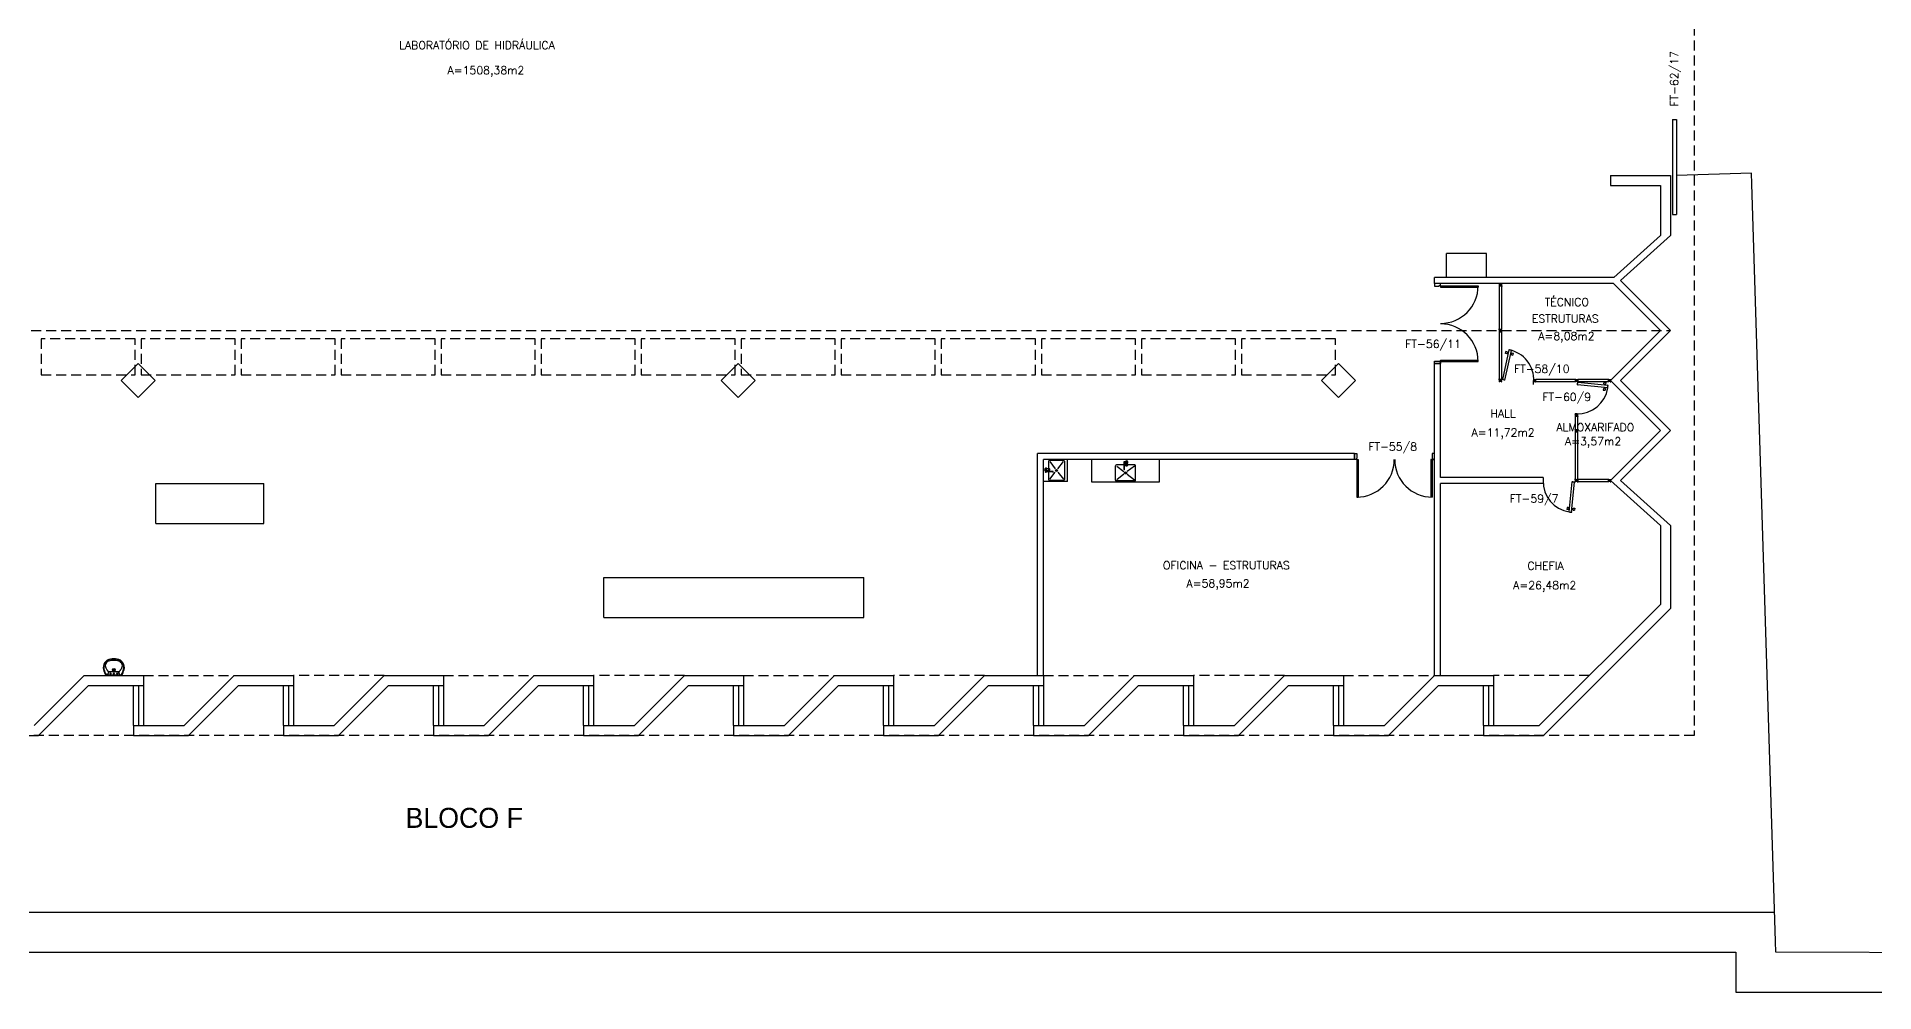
# Model space of a CAD drawing. Header units: centimetres. Extents: x -214 to 72, y 205 to 367.
# Drawn here: x -71.91 to -25.98, y 309.22 to 333.11 of the extents above; entities that cross this region are included whole.
import ezdxf

# ---------------------------------------------------------------- set-up
doc = ezdxf.new("R2010")
doc.units = ezdxf.units.CM
doc.header["$MEASUREMENT"] = 0
doc.linetypes.add('HIDDEN', pattern=[0.375, 0.25, -0.125])
doc.layers.get('0').update_dxf_attribs({"linetype": 'CONTINUOUS'})
for name, color, linetype in [('ALV', 2, 'CONTINUOUS'), ('AREA', 2, 'CONTINUOUS'), ('DIV', 2, 'CONTINUOUS'), ('ENDEREÇO NOVO', 2, 'CONTINUOUS'), ('ESQ', 1, 'CONTINUOUS'), ('ESTRUT', 3, 'CONTINUOUS'), ('JAN2', 1, 'HIDDEN'), ('PEÇAS', 1, 'CONTINUOUS'), ('PISO', 1, 'CONTINUOUS'), ('PROJEÇÃO', 1, 'HIDDEN'), ('TEXTO', 2, 'CONTINUOUS'), ('USO', 2, 'CONTINUOUS')]:
    doc.layers.add(name, color=color, linetype=linetype)
doc.styles.add('UNB-100', font='simplex.shx', dxfattribs={"height": 0.2})

# ---------------------------------------------------------------- blocks, each defined once
blk = doc.blocks.new('PTDP')
at = {"color": 2}
for p, q in [((0.055, 1.015), (0.09, 1.015)), ((0.055, 0.075), (0.055, 1.015)), ((0.09, 0.075), (0.09, 1.015)), ((1.91, 0.075), (1.91, 1.015)), ((1.945, 1.015), (1.91, 1.015)), ((1.945, 0.075), (1.945, 1.015)), ((0.05, 0.075), (0, 0.075)), ((0, 0.075), (0, -0.075)), ((0.05, 0.04), (0.05, 0.075)), ((0.06, 0.04), (0.05, 0.04)), ((0.055, 0.075), (0.09, 0.075)), ((0.06, -0.075), (0.06, 0.04)), ((1.945, 0.075), (1.91, 0.075)), ((1.94, -0.075), (1.94, 0.04)), ((1.94, 0.04), (1.95, 0.04)), ((1.95, 0.04), (1.95, 0.075)), ((1.95, 0.075), (2, 0.075)), ((2, 0.075), (2, -0.075)), ((0, -0.075), (0.06, -0.075)), ((2, -0.075), (1.94, -0.075))]:
    blk.add_line(p, q, dxfattribs=at)
at = {"color": 1}
for centre, start, end in [((0.055, 0.075), 0, 90), ((1.945, 0.075), 90, 180)]:
    blk.add_arc(centre, 0.94, start, end, dxfattribs=at)
blk = doc.blocks.new('INOXA1-P')
for p, q in [((0.043, 0.008), (0.043, -0.022)), ((0.062, 0.04), (0.071, 0.04)), ((0.131, 0.048), (0.076, 0.043)), ((0.131, -0.002), (0.076, 0.003)), ((0.12, 0.23), (0.12, 0.047)), ((0.22, 0.25), (0.14, 0.25)), ((0.15, 0.22), (0.287, 0.043)), ((0.5, 0.25), (0.22, 0.25)), ((0.353, 0.043), (0.49, 0.22)), ((0.52, 0.23), (0.52, -0.23)), ((0.22, -0.027), (0.054, -0.027)), ((0.22, -0.037), (0.054, -0.037)), ((0.063, -0.003), (0.063, -0.021)), ((0.12, -0.001), (0.12, -0.027)), ((0.12, -0.037), (0.12, -0.23)), ((0.22, -0.25), (0.14, -0.25)), ((0.15, -0.22), (0.287, -0.043)), ((0.231, -0.027), (0.22, -0.027)), ((0.231, -0.037), (0.22, -0.037)), ((0.5, -0.25), (0.22, -0.25)), ((0.353, -0.043), (0.49, -0.22))]:
    blk.add_line(p, q)
blk.add_lwpolyline([(0.076, 0.003), (0.072, 0.004), (0.069, 0.009), (0.067, 0.015), (0.066, 0.023), (0.067, 0.031), (0.069, 0.037), (0.072, 0.042), (0.076, 0.043)])
blk.add_lwpolyline([(0.131, 0.048), (0.137, 0.046), (0.143, 0.041), (0.147, 0.033), (0.148, 0.023), (0.147, 0.013), (0.143, 0.006), (0.137, 0), (0.131, -0.002), (0.125, 0), (0.119, 0.006), (0.115, 0.013), (0.114, 0.023), (0.115, 0.033), (0.119, 0.041), (0.125, 0.046)], close=True)
for radius in [0.0266, 0.0163]:
    blk.add_circle((0.32, 0), radius)
for centre, radius, start, end in [((0.054, 0.023), 0.0349, 36.1705, 252.2568), ((0.054, 0.023), 0.0189, 62.7367, 235.7375), ((0.073, -0.003), 0.01, 102.8285, 180), ((0.054, 0.023), 0.0349, 285.5373, 323.9987), ((0.14, 0.23), 0.02, 90, 180), ((0.5, 0.23), 0.02, 360, 90), ((0.054, -0.032), 0.0145, 20.161, 339.839), ((0.054, -0.032), 0.005, 90.0037, 269.9963), ((0.14, -0.23), 0.02, 180, 270), ((0.231, -0.032), 0.00738, 222.6559, 137.3441), ((0.231, -0.032), 0.005, 269.9935, 90.0065), ((0.5, -0.23), 0.02, 270, 360)]:
    blk.add_arc(centre, radius, start, end)
blk = doc.blocks.new('LAV')
for p, q in [((0, -0.182), (0, 0.182)), ((0.013, 0), (0.013, 0.175)), ((0.013, 0.155), (0.097, 0.126)), ((0.013, 0.155), (0.092, 0.116)), ((0.013, -0.175), (0.013, 0.155)), ((0.013, 0), (0.013, -0.155)), ((0.092, -0.116), (0.092, 0.116)), ((0.013, -0.155), (0.092, -0.116)), ((0.013, -0.155), (0.097, -0.126))]:
    blk.add_line(p, q)
for centre, radius in [((0.053, 0.084), 0.0137), ((0.053, 0), 0.0137), ((0.145, 0), 0.0315), ((0.145, 0), 0.021), ((0.053, -0.084), 0.0137)]:
    blk.add_circle(centre, radius)
for centre, radius, start, end in [((0.013, 0.182), 0.0126, 122.7859, 180), ((0.286, -0.242), 0.518, 105.1115, 122.7859), ((0.025, 0.175), 0.0126, 121.9899, 180), ((0.286, -0.242), 0.505, 104.7183, 121.9899), ((0.105, 0.116), 0.0126, 131.3277, 180), ((4.534, -4.92), 6.719, 130.5597, 131.3277), ((0.115, 0.132), 0.0137, 126.1653, 188.2711), ((4.072, -5.281), 6.719, 125.5597, 126.1653), ((0.206, 0.054), 0.21, 8.1254, 105.1115), ((0.208, 0.053), 0.2, 7.8851, 104.7183), ((0.245, 0.091), 0.123, 17.587, 130.5597), ((-0.042, 0), 0.424, 0, 17.587), ((-0.042, 0), 0.424, 342.413, 0), ((-0.175, 0), 0.587, 0, 7.8851), ((-0.175, 0), 0.587, 352.1149, 0), ((-0.175, 0), 0.595, 0, 8.1254), ((-0.175, 0), 0.595, 351.8746, 0), ((0.013, -0.182), 0.0126, 180, 237.2141), ((0.286, 0.242), 0.518, 237.2141, 254.8885), ((0.025, -0.175), 0.0126, 180, 238.0101), ((0.286, 0.242), 0.505, 238.0101, 255.2817), ((0.105, -0.116), 0.0126, 180, 228.6723), ((4.534, 4.92), 6.719, 228.6723, 229.4403), ((0.115, -0.132), 0.0137, 171.7289, 233.8347), ((4.072, 5.281), 6.719, 233.8347, 234.4403), ((0.206, -0.054), 0.21, 254.8885, 351.8746), ((0.208, -0.053), 0.2, 255.2817, 352.1149), ((0.245, -0.091), 0.123, 229.4403, 342.413)]:
    blk.add_arc(centre, radius, start, end)
blk = doc.blocks.new('MTDIV')
for p, q in [((-0.0285, 0.0185), (-0.0285, 0.0285)), ((-0.0185, 0.0285), (-0.0285, 0.0285)), ((-0.0265, 0.0185), (-0.0285, 0.0185)), ((-0.0265, 0.0235), (-0.0265, 0.0265)), ((-0.0265, 0.0265), (-0.0185, 0.0265)), ((-0.0265, 0.0235), (0.0265, 0.0235)), ((-0.0215, 0.0235), (-0.0265, 0.0235)), ((-0.0265, 0.0185), (-0.0265, 0.0215)), ((-0.0265, 0.0215), (-0.0235, 0.0215)), ((-0.0235, 0.0215), (-0.0235, -0.0215)), ((-0.0215, 0.0235), (-0.0215, 0.0215)), ((-0.0215, 0.0215), (0.0215, 0.0215)), ((-0.0215, 0.0195), (0.0195, 0.0195)), ((-0.0215, 0.0195), (-0.0215, -0.0195)), ((-0.0185, 0.0265), (-0.0185, 0.0285)), ((-0.0049, 0), (0.0049, 0)), ((0, -0.0049), (0, 0.0049)), ((0.0195, 0.0095), (0.0115, 0.0095)), ((0.0115, 0.0095), (0.0115, 0.0075)), ((0.0215, 0.0075), (0.0115, 0.0075)), ((0.0135, 0.0075), (0.0135, 0.0055)), ((0.0215, 0.0055), (0.0135, 0.0055)), ((0.0185, 0.0265), (0.0185, 0.0285)), ((0.0185, 0.0285), (0.0285, 0.0285)), ((0.0185, 0.0265), (0.0265, 0.0265)), ((0.0195, 0.0195), (0.0195, 0.0095)), ((0.0215, 0.0235), (0.0215, 0.0075)), ((0.0215, 0.0235), (0.0265, 0.0235)), ((0.0215, 0.0055), (0.0215, -0.0055)), ((0.0235, 0.0215), (0.0235, -0.0215)), ((0.0265, 0.0215), (0.0235, 0.0215)), ((0.0265, 0.0235), (0.0265, 0.0265)), ((0.0265, 0.0185), (0.0265, 0.0215)), ((0.0265, 0.0185), (0.0285, 0.0185)), ((0.0285, 0.0185), (0.0285, 0.0285)), ((-0.0285, -0.0185), (-0.0285, -0.0285)), ((-0.0285, -0.0185), (-0.0265, -0.0185)), ((-0.0185, -0.0285), (-0.0285, -0.0285)), ((-0.0265, -0.0185), (-0.0265, -0.0215)), ((-0.0265, -0.0215), (-0.0235, -0.0215)), ((0.0265, -0.0235), (-0.0265, -0.0235)), ((-0.0265, -0.0235), (-0.0265, -0.0265)), ((-0.0215, -0.0235), (-0.0265, -0.0235)), ((-0.0185, -0.0265), (-0.0265, -0.0265)), ((-0.0215, -0.0195), (0.0195, -0.0195)), ((-0.0215, -0.0215), (0.0215, -0.0215)), ((-0.0215, -0.0215), (-0.0215, -0.0235)), ((-0.0185, -0.0265), (-0.0185, -0.0285)), ((0.0215, -0.0075), (0.0115, -0.0075)), ((0.0115, -0.0075), (0.0115, -0.0095)), ((0.0195, -0.0095), (0.0115, -0.0095)), ((0.0215, -0.0055), (0.0135, -0.0055)), ((0.0135, -0.0055), (0.0135, -0.0075)), ((0.0185, -0.0265), (0.0185, -0.0285)), ((0.0265, -0.0265), (0.0185, -0.0265)), ((0.0185, -0.0285), (0.0285, -0.0285)), ((0.0195, -0.0095), (0.0195, -0.0195)), ((0.0215, -0.0075), (0.0215, -0.0235)), ((0.0215, -0.0235), (0.0265, -0.0235)), ((0.0265, -0.0215), (0.0235, -0.0215)), ((0.0265, -0.0185), (0.0265, -0.0215)), ((0.0285, -0.0185), (0.0265, -0.0185)), ((0.0265, -0.0235), (0.0265, -0.0265)), ((0.0285, -0.0185), (0.0285, -0.0285))]:
    blk.add_line(p, q)
blk = doc.blocks.new('PLXE')
at = {"color": 1}
for p, q in [((0.043, 0.69), (0.048, 0.74)), ((0.082, 0.686), (0.043, 0.69)), ((0.087, 0.736), (0.048, 0.74)), ((0.082, 0.686), (0.084, 0.701)), ((0.112, 0.698), (0.084, 0.701)), ((0.086, 0.721), (0.087, 0.736)), ((0.114, 0.718), (0.086, 0.721)), ((0.169, 0.693), (0.197, 0.69)), ((0.171, 0.713), (0.199, 0.71)), ((0.195, 0.675), (0.197, 0.69)), ((0.195, 0.675), (0.235, 0.671)), ((0.199, 0.71), (0.2, 0.725)), ((0.2, 0.725), (0.24, 0.721)), ((0.235, 0.671), (0.24, 0.721))]:
    blk.add_line(p, q, dxfattribs=at)
at = {"color": 2}
for p, q in [((0.121, 0.788), (0.047, 0.032)), ((0.178, 0.782), (0.103, 0.027)), ((0.119, 0.79), (0.118, 0.776)), ((0.118, 0.776), (0.12, 0.776)), ((0.131, 0.789), (0.119, 0.79)), ((0.178, 0.782), (0.121, 0.788)), ((0.131, 0.794), (0.133, 0.794)), ((0.131, 0.794), (0.131, 0.789)), ((0.133, 0.794), (0.133, 0.789)), ((0.166, 0.786), (0.133, 0.789)), ((0.166, 0.791), (0.168, 0.79)), ((0.166, 0.791), (0.166, 0.786)), ((0.168, 0.79), (0.168, 0.785)), ((0.18, 0.784), (0.168, 0.785)), ((0.176, 0.77), (0.178, 0.77)), ((0.18, 0.784), (0.178, 0.77)), ((-0.008, 0), (0.008, 0)), ((0, 0.006), (0, -0.007)), ((0.044, 0.031), (0.046, 0.045)), ((0.056, 0.029), (0.044, 0.031)), ((0.046, 0.045), (0.048, 0.045)), ((0.103, 0.027), (0.047, 0.032)), ((0.056, 0.024), (0.056, 0.029)), ((0.056, 0.024), (0.058, 0.024)), ((0.091, 0.026), (0.058, 0.029)), ((0.058, 0.024), (0.058, 0.029)), ((0.091, 0.021), (0.091, 0.026)), ((0.091, 0.021), (0.093, 0.021)), ((0.105, 0.025), (0.093, 0.026)), ((0.093, 0.021), (0.093, 0.026)), ((0.104, 0.039), (0.106, 0.039)), ((0.105, 0.025), (0.106, 0.039))]:
    blk.add_line(p, q, dxfattribs=at)
at = {"color": 1}
blk.add_arc((0.065, 0.028), 0.764, 357.9063, 81.358, dxfattribs=at)
blk = doc.blocks.new('DIV125')
for p, q in [((0, -0.011), (0, 0.011)), ((0.024, 0.018), (0.028, 0.018)), ((0.024, 0.018), (0.024, 0.016)), ((0.024, 0.016), (0.028, 0.016)), ((0.028, 0.03), (0.043, 0.03)), ((0.028, 0.018), (0.028, 0.03)), ((0.028, -0.017), (0.028, 0.016)), ((0.03, 0.028), (1.219, 0.028)), ((0.03, -0.029), (0.03, 0.028)), ((0.043, 0.03), (0.043, 0.028)), ((1.221, 0.03), (1.207, 0.03)), ((1.207, 0.03), (1.207, 0.028)), ((1.219, -0.029), (1.219, 0.028)), ((1.221, 0.018), (1.221, 0.03)), ((1.226, 0.018), (1.221, 0.018)), ((1.221, -0.017), (1.221, 0.016)), ((1.226, 0.016), (1.221, 0.016)), ((1.226, 0.018), (1.226, 0.016)), ((1.25, -0.011), (1.25, 0.011)), ((0.01, 0), (-0.012, 0)), ((0.024, -0.017), (0.028, -0.017)), ((0.024, -0.017), (0.024, -0.019)), ((0.024, -0.019), (0.028, -0.019)), ((0.028, -0.031), (0.028, -0.019)), ((0.028, -0.031), (0.043, -0.031)), ((0.03, -0.029), (1.219, -0.029)), ((0.043, -0.029), (0.043, -0.031)), ((1.207, -0.029), (1.207, -0.031)), ((1.221, -0.031), (1.207, -0.031)), ((1.226, -0.017), (1.221, -0.017)), ((1.221, -0.031), (1.221, -0.019)), ((1.226, -0.019), (1.221, -0.019)), ((1.226, -0.017), (1.226, -0.019)), ((1.24, 0), (1.262, 0))]:
    blk.add_line(p, q)

msp = doc.modelspace()

# ---------------------------------------------------------------- linework, layer by layer
at = {"layer": 'ALV'}
for p, q in [((-32.577, 329.634), (-31.077, 329.634)), ((-32.577, 329.634), (-32.577, 329.384)), ((-32.577, 329.384), (-31.327, 329.384)), ((-31.327, 329.384), (-31.327, 328.134)), ((-31.077, 329.634), (-31.077, 328.134)), ((-32.493, 327.084), (-31.327, 328.134)), ((-32.327, 327.009), (-31.077, 328.134)), ((-32.493, 327.084), (-36.975, 327.084)), ((-36.975, 326.934), (-36.975, 327.084)), ((-32.502, 326.934), (-36.975, 326.934)), ((-35.303, 326.934), (-35.303, 326.934)), ((-31.327, 325.759), (-32.502, 326.934)), ((-31.077, 325.759), (-32.327, 327.009)), ((-35.303, 325.789), (-35.303, 325.789)), ((-32.577, 324.509), (-31.327, 325.759)), ((-32.327, 324.509), (-31.077, 325.759)), ((-36.975, 317.134), (-36.975, 324.934)), ((-36.975, 324.934), (-36.825, 324.934)), ((-36.825, 322.084), (-36.825, 324.934)), ((-34.438, 324.483), (-34.438, 324.483)), ((-34.048, 324.486), (-34.048, 324.486)), ((-33.398, 324.486), (-33.398, 324.486)), ((-31.327, 323.259), (-32.577, 324.509)), ((-32.572, 324.486), (-32.572, 324.486)), ((-31.077, 323.259), (-32.327, 324.509)), ((-33.403, 323.68), (-33.403, 323.68)), ((-32.577, 322.009), (-31.327, 323.259)), ((-32.327, 322.009), (-31.077, 323.259)), ((-38.975, 322.685), (-46.897, 322.685)), ((-46.897, 317.134), (-46.897, 322.685)), ((-38.975, 322.535), (-46.747, 322.535)), ((-46.747, 317.134), (-46.747, 322.535)), ((-38.975, 322.685), (-38.975, 322.535)), ((-34.259, 322.084), (-36.825, 322.084)), ((-34.259, 322.084), (-34.259, 321.934)), ((-33.398, 321.986), (-33.398, 321.986)), ((-31.327, 320.884), (-32.577, 322.009)), ((-32.572, 321.986), (-32.572, 321.986)), ((-31.077, 320.884), (-32.327, 322.009)), ((-68.936, 321.934), (-66.236, 321.934)), ((-68.936, 320.934), (-68.936, 321.934)), ((-66.236, 320.934), (-66.236, 321.934)), ((-36.825, 317.134), (-36.825, 321.934)), ((-34.259, 321.934), (-36.825, 321.934)), ((-68.936, 320.934), (-66.236, 320.934)), ((-31.327, 320.884), (-31.327, 318.914)), ((-31.077, 320.884), (-31.077, 318.81)), ((-57.736, 319.584), (-51.236, 319.584)), ((-57.736, 318.584), (-57.736, 319.584)), ((-51.236, 318.584), (-51.236, 319.584)), ((-34.356, 315.884), (-31.327, 318.914)), ((-34.356, 315.884), (-31.327, 318.914)), ((-34.253, 315.634), (-31.077, 318.81)), ((-34.253, 315.634), (-31.077, 318.81)), ((-57.736, 318.584), (-51.236, 318.584)), ((-71.975, 315.884), (-70.725, 317.134)), ((-70.725, 317.134), (-69.247, 317.134)), ((-69.372, 317.009), (-69.372, 317.009)), ((-69.247, 317.134), (-69.247, 316.884)), ((-68.225, 315.884), (-66.975, 317.134)), ((-66.975, 317.134), (-65.497, 317.134)), ((-65.622, 317.009), (-65.622, 317.009)), ((-65.497, 317.134), (-65.497, 316.884)), ((-64.475, 315.884), (-63.225, 317.134)), ((-63.225, 317.134), (-61.747, 317.134)), ((-61.872, 317.009), (-61.872, 317.009)), ((-61.747, 317.134), (-61.747, 316.884)), ((-60.725, 315.884), (-59.475, 317.134)), ((-59.475, 317.134), (-57.997, 317.134)), ((-58.122, 317.009), (-58.122, 317.009)), ((-57.997, 317.134), (-57.997, 316.884)), ((-56.975, 315.884), (-55.725, 317.134)), ((-55.725, 317.134), (-54.247, 317.134)), ((-54.372, 317.009), (-54.372, 317.009)), ((-54.247, 317.134), (-54.247, 316.884)), ((-53.225, 315.884), (-51.975, 317.134)), ((-51.975, 317.134), (-50.497, 317.134)), ((-50.622, 317.009), (-50.622, 317.009)), ((-50.497, 317.134), (-50.497, 316.884)), ((-49.475, 315.884), (-48.225, 317.134)), ((-48.225, 317.134), (-46.747, 317.134)), ((-46.872, 317.009), (-46.872, 317.009)), ((-46.747, 317.134), (-46.747, 316.884)), ((-45.725, 315.884), (-44.475, 317.134)), ((-44.475, 317.134), (-42.997, 317.134)), ((-43.122, 317.009), (-43.122, 317.009)), ((-42.997, 317.134), (-42.997, 316.884)), ((-41.975, 315.884), (-40.725, 317.134)), ((-40.725, 317.134), (-39.247, 317.134)), ((-39.372, 317.009), (-39.372, 317.009)), ((-39.247, 317.134), (-39.247, 316.884)), ((-38.225, 315.884), (-36.975, 317.134)), ((-36.975, 317.134), (-35.497, 317.134)), ((-35.497, 317.134), (-35.497, 316.884)), ((-71.872, 315.634), (-70.622, 316.884)), ((-70.622, 316.884), (-69.247, 316.884)), ((-68.122, 315.634), (-66.872, 316.884)), ((-66.872, 316.884), (-65.497, 316.884)), ((-64.372, 315.634), (-63.122, 316.884)), ((-63.122, 316.884), (-61.747, 316.884)), ((-60.622, 315.634), (-59.372, 316.884)), ((-59.372, 316.884), (-57.997, 316.884)), ((-56.872, 315.634), (-55.622, 316.884)), ((-55.622, 316.884), (-54.247, 316.884)), ((-53.122, 315.634), (-51.872, 316.884)), ((-51.872, 316.884), (-50.497, 316.884)), ((-49.372, 315.634), (-48.122, 316.884)), ((-48.122, 316.884), (-46.747, 316.884)), ((-45.622, 315.634), (-44.372, 316.884)), ((-44.372, 316.884), (-42.997, 316.884)), ((-41.872, 315.634), (-40.622, 316.884)), ((-40.622, 316.884), (-39.247, 316.884)), ((-38.122, 315.634), (-36.872, 316.884)), ((-36.872, 316.884), (-35.497, 316.884)), ((-73.247, 315.634), (-71.872, 315.634)), ((-69.497, 315.884), (-68.225, 315.884)), ((-69.497, 315.884), (-69.497, 315.634)), ((-69.497, 315.634), (-68.122, 315.634)), ((-65.747, 315.884), (-64.475, 315.884)), ((-65.747, 315.884), (-65.747, 315.634)), ((-65.747, 315.634), (-64.372, 315.634)), ((-61.997, 315.884), (-60.725, 315.884)), ((-61.997, 315.884), (-61.997, 315.634)), ((-61.997, 315.634), (-60.622, 315.634)), ((-58.247, 315.884), (-56.975, 315.884)), ((-58.247, 315.884), (-58.247, 315.634)), ((-58.247, 315.634), (-56.872, 315.634)), ((-54.497, 315.884), (-53.225, 315.884)), ((-54.497, 315.884), (-54.497, 315.634)), ((-54.497, 315.634), (-53.122, 315.634)), ((-50.747, 315.884), (-49.475, 315.884)), ((-50.747, 315.884), (-50.747, 315.634)), ((-50.747, 315.634), (-49.372, 315.634)), ((-46.997, 315.884), (-45.725, 315.884)), ((-46.997, 315.884), (-46.997, 315.634)), ((-46.997, 315.634), (-45.622, 315.634)), ((-43.247, 315.884), (-41.975, 315.884)), ((-43.247, 315.884), (-43.247, 315.634)), ((-43.247, 315.634), (-41.872, 315.634)), ((-39.497, 315.884), (-38.225, 315.884)), ((-39.497, 315.884), (-39.497, 315.634)), ((-39.497, 315.634), (-38.122, 315.634)), ((-35.747, 315.884), (-34.356, 315.884)), ((-35.747, 315.884), (-35.747, 315.634)), ((-35.747, 315.634), (-34.253, 315.634))]:
    msp.add_line(p, q, dxfattribs=at)
at = {"layer": 'DIV'}
for p, q in [((-35.357, 326.877), (-35.357, 326.863)), ((-35.357, 326.877), (-35.345, 326.877)), ((-35.355, 326.863), (-35.357, 326.863)), ((-35.355, 326.875), (-35.298, 326.875)), ((-35.355, 326.875), (-35.355, 325.791)), ((-35.345, 326.882), (-35.345, 326.877)), ((-35.343, 326.882), (-35.345, 326.882)), ((-35.343, 326.882), (-35.343, 326.877)), ((-35.343, 326.877), (-35.31, 326.877)), ((-35.31, 326.882), (-35.31, 326.877)), ((-35.308, 326.882), (-35.31, 326.882)), ((-35.308, 326.882), (-35.308, 326.877)), ((-35.308, 326.877), (-35.296, 326.877)), ((-35.298, 326.875), (-35.298, 325.791)), ((-35.296, 326.863), (-35.298, 326.863)), ((-35.296, 326.877), (-35.296, 326.863)), ((-35.355, 325.804), (-35.357, 325.804)), ((-35.357, 325.789), (-35.357, 325.804)), ((-35.357, 325.789), (-35.345, 325.789)), ((-35.355, 325.791), (-35.298, 325.791)), ((-35.345, 325.784), (-35.345, 325.789)), ((-35.343, 325.784), (-35.345, 325.784)), ((-35.343, 325.789), (-35.31, 325.789)), ((-35.343, 325.784), (-35.343, 325.789)), ((-35.31, 325.784), (-35.31, 325.789)), ((-35.308, 325.784), (-35.31, 325.784)), ((-35.308, 325.789), (-35.296, 325.789)), ((-35.308, 325.784), (-35.308, 325.789)), ((-35.296, 325.804), (-35.298, 325.804)), ((-35.296, 325.789), (-35.296, 325.804)), ((-33.457, 324.538), (-34.438, 324.538)), ((-33.457, 324.481), (-34.438, 324.478)), ((-33.47, 324.538), (-33.47, 324.54)), ((-33.455, 324.54), (-33.47, 324.54)), ((-33.47, 324.479), (-33.47, 324.481)), ((-33.455, 324.479), (-33.47, 324.479)), ((-33.457, 324.538), (-33.457, 324.481)), ((-33.455, 324.54), (-33.455, 324.528)), ((-33.45, 324.528), (-33.455, 324.528)), ((-33.455, 324.526), (-33.455, 324.493)), ((-33.45, 324.526), (-33.455, 324.526)), ((-33.45, 324.493), (-33.455, 324.493)), ((-33.455, 324.491), (-33.455, 324.479)), ((-33.45, 324.491), (-33.455, 324.491)), ((-33.45, 324.526), (-33.45, 324.528)), ((-33.45, 324.491), (-33.45, 324.493)), ((-33.422, 324.509), (-33.432, 324.509)), ((-33.427, 324.514), (-33.427, 324.504)), ((-33.403, 324.528), (-33.398, 324.528)), ((-33.403, 324.526), (-33.403, 324.528)), ((-33.403, 324.526), (-33.398, 324.526)), ((-33.403, 324.493), (-33.398, 324.493)), ((-33.403, 324.491), (-33.403, 324.493)), ((-33.403, 324.491), (-33.398, 324.491)), ((-33.398, 324.54), (-33.384, 324.54)), ((-33.398, 324.54), (-33.398, 324.528)), ((-33.398, 324.526), (-33.398, 324.493)), ((-33.398, 324.491), (-33.398, 324.479)), ((-33.398, 324.479), (-33.384, 324.479)), ((-32.631, 324.538), (-33.396, 324.538)), ((-33.396, 324.538), (-33.396, 324.481)), ((-32.631, 324.481), (-33.396, 324.481)), ((-33.384, 324.538), (-33.384, 324.54)), ((-33.384, 324.479), (-33.384, 324.481)), ((-32.629, 324.54), (-32.643, 324.54)), ((-32.643, 324.538), (-32.643, 324.54)), ((-32.643, 324.479), (-32.643, 324.481)), ((-32.629, 324.479), (-32.643, 324.479)), ((-32.631, 324.538), (-32.631, 324.481)), ((-32.629, 324.54), (-32.629, 324.528)), ((-32.624, 324.528), (-32.629, 324.528)), ((-32.624, 324.526), (-32.629, 324.526)), ((-32.629, 324.526), (-32.629, 324.493)), ((-32.624, 324.493), (-32.629, 324.493)), ((-32.624, 324.491), (-32.629, 324.491)), ((-32.629, 324.491), (-32.629, 324.479)), ((-32.624, 324.526), (-32.624, 324.528)), ((-32.624, 324.491), (-32.624, 324.493)), ((-33.457, 323.623), (-33.457, 323.609)), ((-33.457, 323.623), (-33.445, 323.623)), ((-33.455, 323.609), (-33.457, 323.609)), ((-33.455, 323.621), (-33.455, 323.289)), ((-33.455, 323.621), (-33.398, 323.621)), ((-33.445, 323.628), (-33.445, 323.623)), ((-33.443, 323.628), (-33.445, 323.628)), ((-33.443, 323.628), (-33.443, 323.623)), ((-33.443, 323.623), (-33.41, 323.623)), ((-33.41, 323.628), (-33.41, 323.623)), ((-33.408, 323.628), (-33.41, 323.628)), ((-33.408, 323.628), (-33.408, 323.623)), ((-33.408, 323.623), (-33.396, 323.623)), ((-33.398, 323.621), (-33.398, 323.289)), ((-33.396, 323.609), (-33.398, 323.609)), ((-33.396, 323.623), (-33.396, 323.609)), ((-33.422, 322.009), (-33.432, 322.009)), ((-33.427, 322.014), (-33.427, 322.004)), ((-33.403, 322.026), (-33.403, 322.028)), ((-33.403, 322.028), (-33.398, 322.028)), ((-33.403, 322.026), (-33.398, 322.026)), ((-33.403, 321.991), (-33.403, 321.993)), ((-33.403, 321.993), (-33.398, 321.993)), ((-33.403, 321.991), (-33.398, 321.991)), ((-33.398, 322.04), (-33.398, 322.028)), ((-33.398, 322.04), (-33.384, 322.04)), ((-33.398, 322.026), (-33.398, 321.993)), ((-33.398, 321.991), (-33.398, 321.979)), ((-33.398, 321.979), (-33.384, 321.979)), ((-33.396, 322.038), (-33.396, 321.981)), ((-32.631, 322.038), (-33.396, 322.038)), ((-32.631, 321.981), (-33.396, 321.981)), ((-33.384, 322.038), (-33.384, 322.04)), ((-33.384, 321.979), (-33.384, 321.981)), ((-32.629, 322.04), (-32.643, 322.04)), ((-32.643, 322.038), (-32.643, 322.04)), ((-32.643, 321.979), (-32.643, 321.981)), ((-32.629, 321.979), (-32.643, 321.979)), ((-32.631, 322.038), (-32.631, 321.981)), ((-32.629, 322.04), (-32.629, 322.028)), ((-32.624, 322.028), (-32.629, 322.028)), ((-32.624, 322.026), (-32.629, 322.026)), ((-32.629, 322.026), (-32.629, 321.993)), ((-32.624, 321.993), (-32.629, 321.993)), ((-32.624, 321.991), (-32.629, 321.991)), ((-32.629, 321.991), (-32.629, 321.979)), ((-32.624, 322.026), (-32.624, 322.028)), ((-32.624, 321.991), (-32.624, 321.993))]:
    msp.add_line(p, q, dxfattribs=at)
at = {"layer": 'ESQ'}
for p, q in [((-69.497, 315.884), (-69.497, 316.884)), ((-69.372, 316.884), (-69.372, 315.884)), ((-69.247, 316.884), (-69.247, 315.884)), ((-65.747, 315.884), (-65.747, 316.884)), ((-65.622, 316.884), (-65.622, 315.884)), ((-65.497, 316.884), (-65.497, 315.884)), ((-61.997, 315.884), (-61.997, 316.884)), ((-61.872, 316.884), (-61.872, 315.884)), ((-61.747, 316.884), (-61.747, 315.884)), ((-58.247, 315.884), (-58.247, 316.884)), ((-58.122, 316.884), (-58.122, 315.884)), ((-57.997, 316.884), (-57.997, 315.884)), ((-54.497, 315.884), (-54.497, 316.884)), ((-54.372, 316.884), (-54.372, 315.884)), ((-54.247, 316.884), (-54.247, 315.884)), ((-50.747, 315.884), (-50.747, 316.884)), ((-50.622, 316.884), (-50.622, 315.884)), ((-50.497, 316.884), (-50.497, 315.884)), ((-46.997, 315.884), (-46.997, 316.884)), ((-46.872, 316.884), (-46.872, 315.884)), ((-46.747, 316.884), (-46.747, 315.884)), ((-43.247, 315.884), (-43.247, 316.884)), ((-43.122, 316.884), (-43.122, 315.884)), ((-42.997, 316.884), (-42.997, 315.884)), ((-39.497, 315.884), (-39.497, 316.884)), ((-39.372, 316.884), (-39.372, 315.884)), ((-39.247, 316.884), (-39.247, 315.884)), ((-35.747, 315.884), (-35.747, 316.884)), ((-35.622, 316.884), (-35.622, 315.884)), ((-35.497, 316.884), (-35.497, 315.884))]:
    msp.add_line(p, q, dxfattribs=at)
at = {"layer": 'ESTRUT'}
for points in [[(-69.377, 324.085), (-68.953, 324.509), (-69.377, 324.933), (-69.801, 324.509)], [(-54.377, 324.085), (-53.953, 324.509), (-54.377, 324.933), (-54.801, 324.509)], [(-39.377, 324.085), (-38.953, 324.509), (-39.377, 324.933), (-39.801, 324.509)]]:
    msp.add_lwpolyline(points, close=True, dxfattribs=at)
at = {"layer": 'JAN2'}
msp.add_line((-92.677, 325.759), (-31.077, 325.759), dxfattribs=at)
at = {"layer": 'PEÇAS'}
for p, q in [((-35.675, 327.684), (-36.675, 327.684)), ((-36.675, 327.084), (-36.675, 327.684)), ((-35.675, 327.084), (-35.675, 327.684)), ((-46.147, 321.985), (-46.147, 322.535)), ((-46.147, 321.985), (-46.747, 321.985))]:
    msp.add_line(p, q, dxfattribs=at)
msp.add_lwpolyline([(-45.547, 321.975), (-43.847, 321.975), (-43.847, 322.535), (-45.547, 322.535)], close=True, dxfattribs=at)
at = {"layer": 'PISO'}
for p, q in [((-74.513, 311.218), (-28.471, 311.218)), ((-74.513, 310.218), (-29.44, 310.219)), ((-29.44, 310.219), (-29.44, 309.218)), ((-29.44, 309.218), (21.903, 309.219))]:
    msp.add_line(p, q, dxfattribs=at)
msp.add_lwpolyline([(7.46, 366.908), (8.533, 346.493), (3.633, 346.434), (3.58, 342.439), (6.162, 335.659), (11.23, 330.781), (22.009, 325.265), (21.903, 310.219), (-3.847, 310.219), (-5.722, 325.334), (-15.104, 325.244), (-14.421, 310.172), (-28.44, 310.219), (-29.049, 329.698), (-30.927, 329.639)], dxfattribs=at)
at = {"layer": 'PROJEÇÃO'}
for p, q in [((-69.247, 317.134), (-66.975, 317.134)), ((-63.225, 317.134), (-65.497, 317.134)), ((-61.747, 317.134), (-59.475, 317.134)), ((-55.725, 317.134), (-57.997, 317.134)), ((-54.247, 317.134), (-51.975, 317.134)), ((-48.225, 317.134), (-50.497, 317.134)), ((-46.747, 317.134), (-44.475, 317.134)), ((-40.725, 317.134), (-42.997, 317.134)), ((-39.247, 317.134), (-36.975, 317.134)), ((-33.106, 317.134), (-35.497, 317.134))]:
    msp.add_line(p, q, dxfattribs=at)
for points in [[(-92.713, 312.538), (-89.638, 315.634), (-93.231, 315.634), (-93.231, 348.384), (-30.481, 348.384), (-30.481, 315.634), (-86.575, 315.634), (-83.513, 312.538), (-83.513, 312.338), (-92.713, 312.338)], [(-71.802, 324.654), (-69.452, 324.654), (-69.452, 325.554), (-71.802, 325.554)], [(-69.302, 324.65), (-66.952, 324.65), (-66.952, 325.55), (-69.302, 325.55)], [(-66.802, 324.65), (-64.452, 324.65), (-64.452, 325.55), (-66.802, 325.55)], [(-64.302, 324.65), (-61.952, 324.65), (-61.952, 325.55), (-64.302, 325.55)], [(-61.802, 324.65), (-59.452, 324.65), (-59.452, 325.55), (-61.802, 325.55)], [(-59.302, 324.65), (-56.952, 324.65), (-56.952, 325.55), (-59.302, 325.55)], [(-56.802, 324.65), (-54.452, 324.65), (-54.452, 325.55), (-56.802, 325.55)], [(-54.302, 324.65), (-51.952, 324.65), (-51.952, 325.55), (-54.302, 325.55)], [(-51.802, 324.65), (-49.452, 324.65), (-49.452, 325.55), (-51.802, 325.55)], [(-49.302, 324.65), (-46.952, 324.65), (-46.952, 325.55), (-49.302, 325.55)], [(-46.802, 324.65), (-44.452, 324.65), (-44.452, 325.55), (-46.802, 325.55)], [(-44.302, 324.65), (-41.952, 324.65), (-41.952, 325.55), (-44.302, 325.55)], [(-41.802, 324.65), (-39.452, 324.65), (-39.452, 325.55), (-41.802, 325.55)]]:
    msp.add_lwpolyline(points, close=True, dxfattribs=at)
at = {"layer": 'USO'}
for p, q in [((-31.027, 331.038), (-31.027, 328.663)), ((-31.027, 331.038), (-30.927, 331.038)), ((-30.927, 331.038), (-30.927, 328.663)), ((-31.027, 328.663), (-30.927, 328.663))]:
    msp.add_line(p, q, dxfattribs=at)

# ---------------------------------------------------------------- block references
at = {"layer": 'DIV'}
for name, p, rotation in [('MTDIV', (-35.327, 326.906), 270), ('DIV125', (-35.327, 325.76), 270), ('MTDIV', (-35.327, 325.759), 180), ('PLXE', (-35.327, 324.509), 353.2917869608903), ('MTDIV', (-35.327, 324.509), 180), ('MTDIV', (-34.467, 324.506), 180), ('MTDIV', (-33.427, 324.509), 180), ('PLXE', (-33.427, 324.509), 269.9999999999739), ('MTDIV', (-32.6, 324.509), 180), ('MTDIV', (-33.427, 323.652), 270), ('DIV125', (-33.427, 323.259), 270), ('MTDIV', (-33.427, 323.26), 180), ('PLXE', (-33.427, 322.009), 179.9999999999739), ('MTDIV', (-33.427, 322.009), 180), ('MTDIV', (-32.6, 322.009), 180)]:
    msp.add_blockref(name, p, dxfattribs=dict(at, rotation=rotation))
at = {"layer": 'ESQ'}
for p, rotation in [((-36.9, 326.934), 270), ((-36.975, 322.61), 180)]:
    msp.add_blockref('PTDP', p, dxfattribs=dict(at, rotation=rotation))
at = {"layer": 'PEÇAS'}
msp.add_blockref('INOXA1-P', (-46.742, 322.263), dxfattribs=at)
for name, p, rotation in [('INOXA1-P', (-44.696, 322.521), 270), ('LAV', (-69.986, 317.134), 90)]:
    msp.add_blockref(name, p, dxfattribs=dict(at, rotation=rotation))

# ---------------------------------------------------------------- texts
at = {"layer": 'AREA', "style": 'UNB-100'}
for s, p in [('A=1508,38m2', (-61.645, 332.168)), ('A=8,08m2', (-34.381, 325.524)), ('A=11,72m2', (-36.05, 323.11)), ('A=3,57m2', (-33.714, 322.892)), ('A=58,95m2', (-43.174, 319.34)), ('A=26,48m2', (-35.009, 319.293))]:
    msp.add_text(s, height=0.2, dxfattribs=at).set_placement(p)
at = {"layer": 'ENDEREÇO NOVO', "style": 'UNB-100'}
msp.add_text('FT-62/17', height=0.2, rotation=90, dxfattribs=at).set_placement((-30.882, 331.358))
for s, p in [('FT-56/11', (-37.705, 325.325)), ('FT-58/10', (-34.987, 324.704)), ('FT-60/9', (-34.278, 324)), ('FT-55/8', (-38.628, 322.758)), ('FT-59/7', (-35.093, 321.458))]:
    msp.add_text(s, height=0.2, dxfattribs=at).set_placement(p)
at = {"layer": 'TEXTO', "style": 'UNB-100'}
for s, p in [('LABORATÓRIO DE HIDRÁULICA', (-62.854, 332.793)), ('TÉCNICO', (-34.22, 326.372)), ('ESTRUTURAS', (-34.542, 325.958)), ('HALL', (-35.578, 323.585)), ('ALMOXARIFADO', (-33.927, 323.241)), ('OFICINA - ESTRUTURAS', (-43.764, 319.792)), ('CHEFIA', (-34.654, 319.778))]:
    msp.add_text(s, height=0.2, dxfattribs=at).set_placement(p)
at = {"layer": 'USO'}
msp.add_text('BLOCO F ', height=0.5, dxfattribs=at).set_placement((-62.695, 313.328))

doc.saveas('drawing.dxf')
